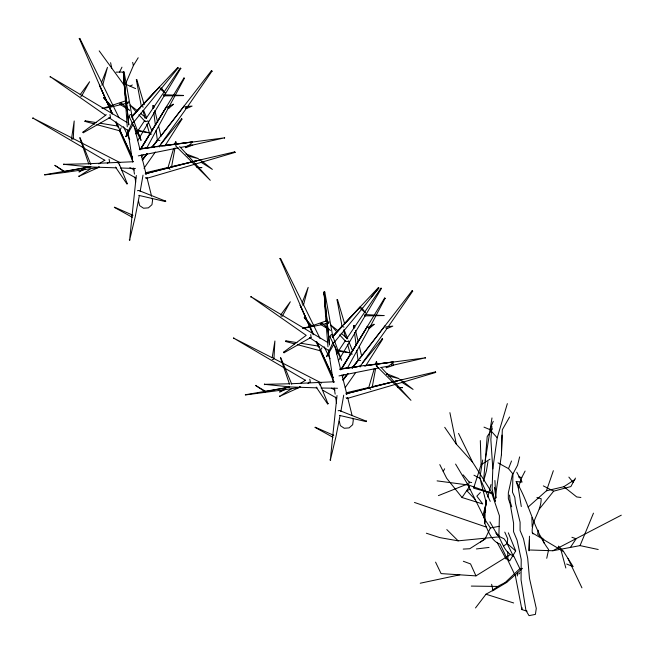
<?xml version="1.0" encoding="UTF-8"?>
<svg xmlns="http://www.w3.org/2000/svg" width="654" height="654" viewBox="0 0 654 654"><rect width="100%" height="100%" fill="white"/><g stroke="black" fill="none" stroke-linecap="round" stroke-linejoin="round"><path stroke-width="0.98" d="M529.413 540.106L529.045 550.807L529.462 536.223M520.004 568.964L513.684 555.949C505.182 553.202 502.779 543.85 498.871 536.86L499.419 515.793L491.743 493.288L468.501 485.031L437.085 480.878M512.957 473.733L512.491 492.217L514.812 497.285L515.45 503.155L520.094 522.211L520.085 530.492L523.494 538.716L527.688 558.214L529.478 578.324L536.272 608.4L535.422 614.384L529.029 615.659L525.939 610.46L521.058 579.902L521.213 559.432L517.085 540.22L513.57 531.767L513.586 523.257L510.202 504.136L508.338 498.495L508.33 492.928L512.572 473.79M491.914 426.531L490.86 439.635L492.805 468.812L492.11 488.84L494.808 501.226L501.438 454.743L502.002 435.106M501.438 454.743L502.321 429.711L509.589 417.007M137.389 130.743L140.953 140.373L129.206 116.739L129.86 114.973L130.767 114.475L131.544 114.597L137.356 130.628M337.971 350.438L341.658 360.403L329.91 336.769L329.951 335.894L331.472 334.496L332.526 335.322L338.061 350.65L337.726 351.075L349.473 352.71L338.085 350.201L337.636 350.773M527.116 611.212L521.9 609.585L521.998 607.582M80.679 96.252L81.333 96.22L81.815 95.132M81.783 95.778L89.614 81.742L80.18 94.658M280.819 315.89L282.038 316.25L282.52 315.163M282.487 315.808L290.319 301.764L280.885 314.68L281.473 314.427M148.711 132.787L136.931 130.743L137.381 130.171L148.76 132.664M73.264 138.378L74.204 120.974L71.458 139.13L73.158 138.95L72.913 137.929M273.356 359.398L273.969 358.408L274.909 340.996L272.178 357.648M112.079 113.984L79.314 38.463L79.829 38.406L101.918 82.984M312.784 334.014L280.018 258.485L280.533 258.428L302.622 303.015M486.249 500.866L486.143 502.411L479.987 478.229L490.23 501.365M180.202 68.196L180.766 68.384L180.202 68.196L146.455 117.908M380.906 288.226L381.47 288.414L380.906 288.226L346.604 338.78M484.916 520.265L484.712 523.29C488.317 531.04 491.089 541.046 500.122 544.103L515.426 576.043L521.9 609.585M485.472 512.196L485.611 510.177M485.889 506.147L486.233 501.103M143.291 107.06L141.37 106.389L136.334 79.731L136.874 79.837L144.215 104.689M131.863 116.935L141.403 105.948M343.996 327.082L342.075 326.42L337.039 299.753L337.578 299.859L344.642 323.755M342.696 326.003L332.551 337.047L342.107 325.97M114.483 207.163L133.007 215.289L131.822 215.607M315.187 427.185L333.712 435.319L333.099 435.245M132.1 215.493L136.318 175.468M332.804 435.523L337.023 395.498M503.564 546.025L507.21 543.548L507.725 538.798L504.774 532.111M139.4 195.325L135.174 217.022L129.598 240.198L131.994 216.499M340.105 415.355L335.878 437.052L330.303 460.228L332.698 436.52M124.097 72.03L123.369 72.079L124.097 72.03L132.574 119.29M183.888 78.039L184.387 78.333L183.888 78.039L151.115 132.1M324.801 292.052L324.073 292.109L324.801 292.052L332.919 337.309M384.593 298.061L385.092 298.363L384.593 298.061L351.819 352.13M185.613 147.739L192.758 145.041M393.561 364.352L392.956 365.529L386.073 367.769L391.942 363.698L391.615 364.327M492.805 468.812L497.204 437.771L507.357 403.632M538.267 530.255L537.678 534.359L543.801 539.485M83.401 132.697L83.001 132.092L83.262 132.77L110.387 117.319L110.003 114.581M284.106 352.727L283.705 352.114L283.967 352.8L311.091 337.35L310.707 334.611M482.693 459.999L479.742 478.515M153.281 108.564C151.785 105.997 153.903 103.798 154.107 107.542M353.986 328.594C352.49 326.027 354.607 323.828 354.811 327.564M485.252 460.571L491.98 417.939M492.634 590.08L492.511 590.873L506.686 582.444L522.481 568.326L519.824 568.702L505.133 582.559L499.354 585.526L492.634 590.08L493.19 590.031M487.982 461.585L486.404 471.035L483.576 481.287L487.197 436.57L492.331 428.803M566.683 564.026L573.174 566.642L563.568 551.535L532.274 532.863C531.007 520.715 541.422 510.962 541.144 498.683L536.909 497.555M171.454 167.555L175.01 147.968M175.722 144.052C176.801 140.536 174.806 141.885 174.757 144.616M372.33 386.604L375.535 368.979M376.246 365.055C377.391 361.662 376.263 360.076 375.461 364.638M517.24 576.002L517.813 572.978M140.169 191.385L143.022 175.133M340.873 411.407L343.726 395.163M179.605 146.529L186.39 153.853L186.145 154.548M187.624 155.922L198.383 158.62L186.259 154.009M380.988 367.295L387.094 373.884L386.849 374.579M386.718 374.48L387.094 373.884L399.087 378.641L388.329 375.944M177.618 67.64L178.084 68.016L177.618 67.64L142.744 104.656M378.323 287.67L378.789 288.046L378.323 287.67L343.448 324.678M546.736 558.295L548.641 549.589C533.378 529.143 529.388 503.065 516.202 481.54L522.105 482.096L516.75 472.204M468.501 485.031L469.196 482.055L463.122 474.845M173.335 104.182L167.604 107.109L167.759 108.008L168.765 108.253L173.441 104.378M374.039 324.212L368.308 327.139L368.464 328.038L369.469 328.283L374.145 324.4M519.636 456.909L517.567 465.215L512.924 473.954L508.518 468.648L498.046 462.86M186.39 153.853L210.269 180.308L175.632 145.85L176.335 144.64L177.577 144.33M387.094 373.884L410.974 400.33L376.328 365.872L377.039 364.67L378.274 364.36M338.061 350.65L338.085 350.201M483.004 515.27L486.249 502.795M487.745 497.04L490.99 484.573M101.305 83.164L107.46 67.346L102.833 84.66L101.566 85.004M302.271 305.034L303.538 304.69L308.165 287.376L302.009 303.194M234.745 151.851L234.941 152.439L234.745 151.851L170.342 166.909M435.45 371.881L435.646 372.469L435.45 371.881L372.044 386.702M90.154 169.149L78.897 176.384L99.097 167.211M291.717 388.648L279.601 396.414L300.709 386.816M44.636 174.937L65.073 172.435L99.089 167.449L99.22 167.007M245.34 394.967L281.784 390.111M283.787 389.817L299.794 387.47L299.924 387.029M80.05 137.675L90.857 164.604M280.754 357.705L291.717 384.111L291.398 383.734L334.194 381.756M79.036 171.781L84.652 169.361L84.922 168.438L84.121 167.931L79.126 172.01M170.081 169.411L168.07 167.44L173.645 148.417M279.659 391.934L284.825 387.953L285.626 388.46L285.357 389.392L279.83 392.04M370.785 389.441L368.774 387.47L374.35 368.447M211.373 70.755L211.97 71.172L211.373 70.755L160.949 136.032M412.077 290.777L412.674 291.202L412.077 290.777L359.798 358.466M160.255 88.012L160.32 88.977L164.988 93.007L161.203 88.028L165.029 92.884M480.322 440.575L481.107 464.683L473.619 488.154L491.743 493.288M521.287 506.548L518.295 487.778L521.786 477.485L525.097 471.06M528.089 507.087L546.458 490.786L553.349 470.7M403.068 382.034L402.096 382.484L401.858 381.413L402.586 381.086L413.083 389.416L402.096 382.484M110.485 106.087L103.487 97.536L111.368 105.85L110.927 106.324M311.337 326.289L304.192 317.566L312.105 326.076M311.19 326.109L325.929 321.032M332.175 336.262L332.526 335.322M183.447 95.419L163.631 94.773M364.335 314.803L364.752 315.882L384.266 315.571L365.717 314.631M129.279 239.863L130.007 239.985M329.984 459.893L330.711 460.007M185.278 106.88L185.286 108.114L186.578 108.458L192.096 106.087L185.875 106.61M508.518 468.648L511.51 460.988M126.001 136.694L132.827 124.824M326.706 356.716L333.532 344.846M497.204 437.771L489.846 429.588L493.239 421.339M530.41 550.014L552.81 550.75L580.049 545.608L593.472 513.153M121.26 127.783L119.445 130.726L96.792 124.644M321.964 347.814L320.149 350.748L297.496 344.674M125.732 83.467L133.367 65.645L138.182 57.765M201.775 167.612L196.895 167.285L201.816 167.661M402.48 387.634L397.599 387.307L402.521 387.691M125.748 136.612L132.231 122.641L133.138 122.233M326.51 356.594L332.935 342.663L333.842 342.263M63.92 171.487L54.789 165.323L64.983 171.732M480.494 542.084L485.08 538.945L490.377 527.991L499.149 526.331M116.028 72.144L119.518 72.103L121.971 67.182M190.911 144.297L191.238 143.667L185.393 147.542M184.387 78.333L146.57 148.384M370.148 326.689L385.092 298.363M143.21 154.663L141.583 156.96M343.914 374.685L342.279 376.982M347.756 367.515L369.682 327.572M443.224 471.42L444.638 468.779M575.463 478.09L570.868 486.568L553.652 491.17L539.346 509M127.17 103.136L128.119 102.907L128.159 101.345M326.812 322.814L328.823 322.929L328.864 321.376M265.843 391.484L265.459 392.048L255.469 385.378L265.843 391.484L289.657 387.119M137.667 140.716L164.056 96.015M141.068 148.532L166.803 106.234L151.426 131.25M338.371 360.746L381.47 288.414M341.265 369.412L367.507 326.256L352.13 351.272M508.321 532.822L515.687 550.938L509.695 560.936L506.139 557.592M164.579 95.141L180.766 68.384M141.182 148.483L150.077 133.825M341.363 369.371L350.773 353.847M140.823 148.499L149.831 133.833M340.996 369.387L351.067 353.005M164.922 145.924L181.967 119.102L181.698 118.742L159.388 146.079L139.703 149.055M365.627 365.954L382.672 339.132L382.402 338.772L360.084 366.109L340.407 369.077M570.402 547.431L576.141 538.765L571.915 537.286M135.828 133.915L136.948 132.231M138.059 130.547L144.779 120.434M336.532 353.945L345.484 340.464M480.338 492.536L476.84 496.173L482.775 503.981L462.051 497.522L469.539 486.453M187.624 106.594L211.97 71.172M388.329 326.616L412.674 291.202M143.986 168.299L155.341 151.998M345.255 387.511L355.474 372.837M79.829 38.406L79.15 38.692M280.533 258.428L279.855 258.722M161.015 143.847L187.044 107.436M362.316 363.052L387.16 328.292M142.286 160.099L147.109 153.731M151.932 147.363L184.444 105.588M342.99 380.129L347.814 373.761M352.032 368.186L385.149 325.618M475.499 607.95L485.987 594.216L494.661 589.368M142.392 160.067L147.338 153.657M152.284 147.248L157.238 140.839M343.097 380.097L348.042 373.687M352.375 368.079L357.942 360.869M142.196 159.617L146.545 154.058M151.515 147.706L157.107 140.553M342.9 379.647L347.249 374.088M352.22 367.728L357.812 360.575M96.228 122.592L85.249 120.818L84.963 121.374L94.822 124.113M133.645 122.249L178.084 68.016M285.953 340.84L285.675 341.494L285.953 340.84L296.932 342.622M362.308 308.508L378.699 288.128M371.374 297.12L378.789 288.046M334.349 342.279L361.67 309.277M168.765 108.253L168.953 107.444M369.469 328.283L369.657 327.474M518.892 574.032L519.987 572.716M79.159 176.613L78.897 175.991M279.863 396.635L279.601 396.013M307.96 383.391L310.331 381.871L309.775 379.197M201.448 161.039L201.391 162.454L212.378 169.386L201.882 161.064M480.118 478.401L473.97 475.221M176.073 142.09L175.591 141.763M365.512 315.481L364.752 315.882M376.753 362.152L376.295 361.785M131.846 117.025L140.643 107.452M142.67 105.237L159.576 86.827L141.37 106.389M345.402 323.06L360.28 306.857L342.075 326.42M131.528 116.535L141.346 106.136M332.232 336.565L342.05 326.166M186.578 108.458L187.011 107.346M387.282 328.488L392.801 326.117L385.983 326.902L385.991 328.136L386.596 328.529L387.724 328.03M320.313 323.607L322.128 323.313L330.483 330.466L320.82 324.564M189.954 145.687L224.731 137.798L161.669 146.12M391.64 365.529L425.435 357.82L369.346 365.202M136.874 79.837L136.326 79.804M337.578 299.859L337.031 299.826M145.417 177.643L146.341 178.468L146.937 178.002M346.121 397.665L347.045 398.499L347.634 398.033M83.001 132.092L106.308 114.728M283.705 352.114L306.211 335.355L250.85 296.638L281.612 314.844M84.971 121.472L85.249 120.818M111.025 105.76L102.008 108.548L111.499 106.913L128.119 102.907M311.729 325.79L302.712 328.48L321.212 324.768M546.458 490.786L563.846 486.715L574.899 479.513M138.795 195.374L165.47 201.587L165.781 201.219L138.689 190.469L137.422 190.723M339.5 415.404L366.175 421.617L366.485 421.25L339.393 410.499L338.126 410.753M485.08 538.945L469.752 548.731L463.204 549.09M90.358 163.729L63.61 164.309L90.293 166.966L116.355 167.849M290.041 383.767L264.314 384.331L290.997 386.988L317.059 387.871M481.107 464.683L489.993 459.182M435.564 562.129L441.09 573.599L475.957 575.88L510.504 554.502M98.803 163.884L104.861 160.197M300.374 383.383L305.565 380.227M148.041 120.827L145.744 121.644L144.91 121.301L138.877 114.81M348.745 340.857L347.683 341.486L345.614 341.323L339.581 334.84M109.537 117.785L110.387 117.319M310.241 337.807L311.091 337.35M130.089 86.173L132.329 84.963M552.81 550.75L621.3 515.18M153.633 105.572L152.897 105.596M354.337 325.594L353.601 325.627M107.256 163.369L109.627 161.84L109.071 159.167M202.2 162.494L201.391 162.454M469.899 489.364L466.809 490.696L475.245 499.64M438.433 495.618L467.479 484.017L485.137 519.562M110.82 105.735L126.165 100.691M224.445 137.454L224.526 138.182M425.149 357.476L425.231 358.212M234.941 152.439L146.341 178.468M403.665 381.961L435.646 372.469M347.045 398.499L402.701 382.247M377.325 365.987L376.328 365.872M322.978 324.343L328.823 322.929M145.515 172.77L168.356 167.375M346.219 392.792L369.06 387.405M159.47 146.978L159.388 146.079L160.148 145.916M360.174 367L360.084 366.109L360.853 365.938M138.296 155.873L178.223 147.878M339.001 375.903L378.928 367.908M420.236 583.229L459.803 574.825M165.609 200.843L165.47 201.587M366.314 420.865L366.175 421.617M397.861 387.659L397.926 386.947M180.177 147.518L188 146.055M380.881 367.54L387.724 366.265M64.893 171.503L89.941 166.909M84.652 169.361L83.761 169.173M284.891 389.473L285.357 389.392M63.879 164.677L63.896 163.941M90.898 166.721L44.627 174.741M264.584 384.707L264.6 383.972M289.608 387.103L245.332 394.763M337.505 388.263L321.065 388.01M120.058 103.152L121.423 103.291L129.778 110.436L119.625 104.133M150.387 133.759L149.635 133.874L151.679 134.07M351.092 353.781L350.34 353.904L352.383 354.1M163.475 95.198L164.506 95.795M139.752 149.104L154.696 147.068M156.682 146.798L159.674 146.39M339.459 369.265L352.408 367.507M354.403 367.229L357.386 366.829M364.36 365.88L367.352 365.472M139.564 148.801L159.56 146.202M163.557 145.687L192.546 141.918L159.388 146.079M340.268 368.823L360.264 366.232M364.262 365.709L393.25 361.948L360.084 366.109M476.39 548.943L489.045 547.439M71.45 137.675L32.806 118.031L104.82 160.32M272.154 357.705L233.511 338.061L305.524 380.35M426.359 533.223L439.709 537.588L458.143 540.842L498.871 536.86M505.133 582.559L506.686 582.444M90.048 163.663L133.49 161.726M164.048 95.86L183.447 95.607M119.518 72.103L123.369 72.079L123.9 78.194M392.956 365.529L391.754 365.046M471.297 586.09L498.855 586.45M362.005 309.35L361.024 308.999L360.959 308.034L361.907 308.05L362.308 309.023M159.928 140.471L157.352 140.193L156.077 130.31M360.632 360.493L358.057 360.223L356.782 350.34M120.369 167.98L135.403 168.487M137.422 110.755L130.277 105.204L136.196 111.924M338.126 330.785L330.981 325.226L336.9 331.954M120.115 104.534L121.464 104.313L121.423 103.291M168.07 167.44L168.609 167.498M368.774 387.47L369.314 387.528M80.916 94.822L50.145 76.608L105.564 115.308M580.907 497.473L576.73 496.95L563.846 486.715M518.573 477.003L521.786 477.485M100.217 123.238L117.18 125.985M300.922 343.268L317.885 346.015M469.196 482.055L471.681 482.57M580.049 545.608L598.197 549.499M181.91 119.2L181.379 118.668M382.615 339.222L382.083 338.698M285.675 341.494L294.537 343.881M99.089 167.449L98.705 166.86M299.794 387.47L299.409 386.882M115.513 167.089L126.851 183.839L127.342 183.823L119.322 164.146L118.137 163.214M316.217 387.119L327.556 403.87L328.046 403.853L320.027 384.176L318.841 383.236M485.987 594.216L513.652 602.972M308.909 382.247L309.775 382.541M414.473 502.46L486.519 527.157M463.334 561.271L470.545 563.928L475.957 575.88M392.572 363.461L393.209 363.714M130.154 105.441L130.645 105.147M330.859 325.463L331.349 325.177M483.993 427.127L489.846 429.588M79.772 137.806L88.772 164.007M280.476 357.828L289.477 384.037M124.562 83.745L128.789 124.996L123.426 72.308L124.562 83.745L135.607 88.609M32.708 118.431L33.15 117.867M135.967 178.06L121.579 169.926M233.413 338.453L233.854 337.897M336.671 398.09L323.166 390.463M543.319 485.881L553.652 491.17M73.24 138.599L119.984 162.601M129.876 167.677L134.364 169.991M273.944 358.629L321.588 383.089M331.48 388.174L335.069 390.013M114.319 207.367L132.239 217.242L131.552 216.286M315.024 427.397L332.943 437.273L332.257 436.308M272.162 359.16L272.685 359.471M81.783 95.337L126.982 122.437M282.487 315.367L327.687 342.467M50.08 77.041L50.538 76.502M250.784 297.071L251.242 296.532M333.426 343.334L332.935 342.663M108.899 117.573L128.871 131.152M309.604 337.595L329.575 351.173M160.32 88.977L161.301 89.328L161.571 88.486M361.024 308.999L365.692 313.037L361.907 308.05M129.206 116.739L129.762 117.18M329.91 336.769L330.466 337.202M127.465 183.365L126.851 183.839M328.169 403.395L327.556 403.87M140.438 113.248L146.455 118.235M341.135 333.278L347.16 338.265M507.21 543.548L515.687 550.938M496.19 533.075L500.277 537.008L503.981 538.732L506.278 541.864L513.382 556.162M446.805 529.585L458.143 540.842M563.568 551.535L558.41 546.123L558.868 548.191M444.72 427.307L456.279 444.05L472.597 462.19L493.459 495.029M568.857 477.101L573.166 482.325M462.051 497.522L446.649 478.238L439.79 464.61M273.617 357.951L273.969 358.408M99.187 50.857L124.309 85.396L124.595 88.437M496.043 533.173L497.661 535.446L489.887 521.876M303.374 303.66L303.693 304.143M483.396 517.085L490.377 527.991M455.576 464.078L467.479 484.017M497.081 542.354L506.204 559.227M322.128 323.313L322.397 323.82M303.08 303.922L320.125 338.6M324.163 346.816L329.992 358.678M102.376 83.892L118.971 117.663M123.459 126.786L129.737 139.564M458.528 433.406L472.597 462.19M568.015 558.532L581.937 587.856M313.135 333.753L300.104 305.197L313.519 334.717M316.92 342.042L319.438 347.568M320.697 350.331L333.311 377.971L316.871 342.091M116.216 122.012L118.734 127.538M119.993 130.31L132.607 157.941L116.167 122.069M316.054 341.445L318.506 347.029M319.732 349.816L334.047 382.353M115.758 122.355L117.802 126.999M119.437 130.718L132.934 161.399M542.681 539.591L544.365 543.515M343.971 329.51L347.748 338.878M348.884 341.69L352.661 351.059M143.643 110.42L146.668 117.916M148.18 121.669L151.957 131.037M137.266 130.416L141.043 140.12M516.202 481.54L518.295 487.778M511.73 506.817L510.243 501.912L509.548 495.094M343.595 330.532L345.582 337.407M347.552 344.249L350.372 354.035M142.899 110.501L145.163 118.358M146.823 124.137L149.668 134.005M492.928 590.341L491.636 584.3M560.756 549.254L565.833 567.999M334.873 346.26L340.759 369.927M341.985 374.856L346.898 394.575M347.634 397.534L352.048 415.282M352.784 418.241L353.274 420.211L352.669 424.708L349.105 427.888L344.241 428.264L340.366 425.656L339.287 421.29M134.168 126.238L140.054 149.897M141.28 154.826L146.194 174.553M146.929 177.512L151.589 196.241M152.08 198.219L152.57 200.189L151.965 204.686L148.401 207.858L143.545 208.234L139.662 205.626L138.583 201.268M355.523 330.515L358.13 341.347M359.324 346.268L361.695 356.111M154.818 110.493L157.671 122.306M158.62 126.238L160.99 136.081M132.672 62.375L133.367 65.645M110.591 62.678L111.752 68.122M449.895 412.641L456.279 444.05M327.981 346.857L326.06 323.567M328.439 349.874L333.327 382.059M334.243 388.1L335.159 394.133M335.625 397.15L336.54 403.183M127.277 126.827L123.369 72.079L124.309 85.396M127.734 129.844L132.623 162.037M133.539 168.07L134.462 174.103M134.92 177.12L135.68 182.155M494.449 487.344L495.936 498.037L494.898 480.502M354.493 332.543L356.152 345.394M153.788 112.521L155.448 125.364M320.027 384.176L320.207 385.664M119.322 164.146L119.502 165.642M327.123 321.719L324.131 292.338L329.493 345.026L327.327 323.746M325.398 309.481L324.073 292.109L324.695 299.238M325.676 312.53L326.06 316.593M124.881 91.486L125.257 95.549M324.956 302.287L325.398 307.38M325.847 312.465L326.019 314.5M124.162 81.243L124.612 86.336M125.053 91.421L125.225 93.457M320.1 350.135L320.149 350.748M324.073 292.109L325.937 321.531M345.574 340.611L345.614 341.323M144.869 120.581L144.91 121.301M531.882 517.682L532.184 526.699M507.684 551.477L507.921 559.268M484.949 509.515L484.712 523.29L484.704 513.153L486.298 500.097L484.949 509.515M532.626 533.059L533.084 533.795L532.626 533.059M495.56 500.784L494.743 501.34L494.399 500.899L495.56 500.784M168.242 167.915L145.188 173.825L201.138 159.641L168.242 167.915M368.946 387.945L345.892 393.855L401.842 379.672L368.946 387.945M112.431 113.722L99.4 85.167L112.398 113.763"/></g></svg>
